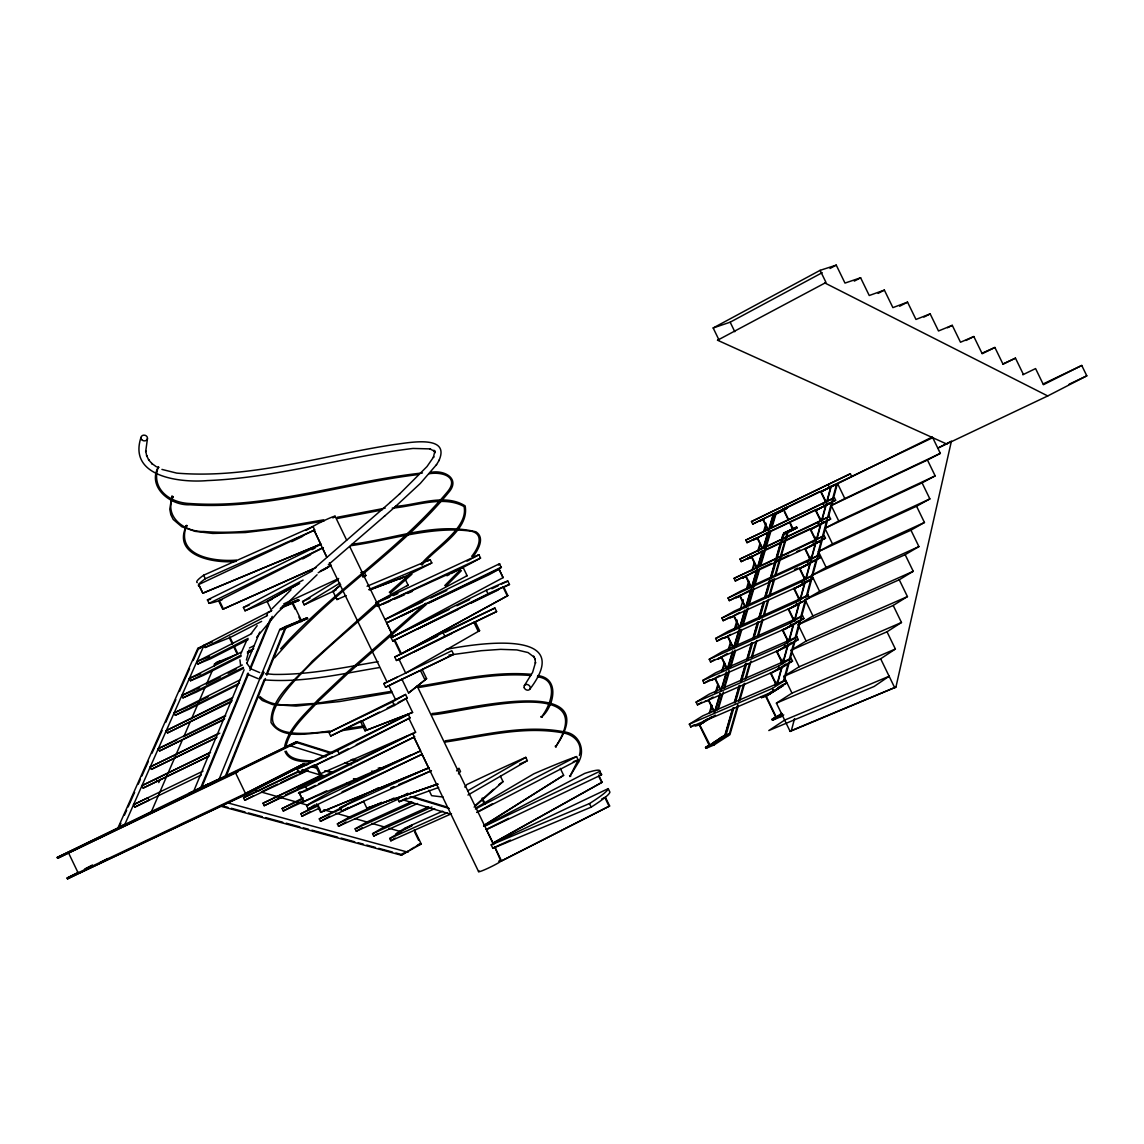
<?xml version="1.0" encoding="UTF-8"?>
<svg xmlns="http://www.w3.org/2000/svg" width="1144" height="1144" viewBox="0 0 1144 1144"><rect width="100%" height="100%" fill="white"/><g stroke="black" fill="none" stroke-linecap="round" stroke-linejoin="round"><path stroke-width="1.5" d="M236.236 560.117C213.342 561.961 174.96 555.784 186.672 525.282C171.142 556.156 215.258 563.792 236.265 561.346M185.943 525.739L187.23 525.968M171.857 496.31L173.101 496.682L171.857 496.31L169.784 509.209L170.814 514.686L173.202 519.447L181.796 526.755L195.181 531.359L212.784 533.447L245.431 532.546L283.426 527.927L323.909 521.02M422.451 472.958C344.873 481.324 268.869 509.037 190.118 503.532C168.64 502.874 150.622 487.902 158.43 466.723C146.904 487.015 170.427 505.877 190.09 504.761C267.21 510.052 341.813 483.841 417.689 474.631M157.7 467.324L158.987 467.41M537.437 676.776C560.017 679.65 550.85 705.204 541.212 717.345C553.567 707.421 560.875 678.306 537.766 675.575M579.393 755.455C582.739 744.444 575.26 735.549 564.593 733.175C524.996 725.396 484.799 736.164 445.416 742.027M246.389 660.102L249.035 650.064M329.815 732.231C311.74 731.888 282.825 741.469 271.028 722.522C270.47 696.467 297.068 679.293 312.198 661.218L377.92 602.202M284.541 746.918C288.574 727.613 305.176 714.171 317.689 700.099L347.118 672.343L425.568 603.346M285.785 747.275C289.604 728.471 306.377 714.843 318.561 701.1L347.976 673.358L426.498 604.289M140.998 437.437C127.871 477.119 180.795 482.897 207.293 480.594C276.948 477.792 344.072 456.728 412.984 448.448L430.416 448.906L429.658 448.748L434.992 451.508L433.976 450.25L435.092 452.752L434.849 451.136L433.404 457.386L433.805 456.699L427.012 466.537L399.471 494.079M713.284 743.185L724.724 735.806L732.289 709.537M147.462 438.61L145.688 451.594L145.703 450.822L146.79 456.313L146.575 455.569L148.963 460.388L148.548 459.731L152.195 463.878L151.637 463.377L156.513 466.866M791.977 693.135L783.84 676.361L799.127 666.795L791.09 650.235L806.12 641.069L798.183 624.71L812.941 615.944L805.09 599.771L819.619 591.391L811.854 575.403L826.125 567.395L818.461 551.594L832.503 543.929L824.91 528.299L838.738 520.992L831.23 505.534L844.83 498.555L837.408 483.268L932.717 437.68L940.339 453.353L927.455 460.017L935.163 475.875L922.078 482.868L929.872 498.913L916.573 506.249L924.452 522.479L910.939 530.187L918.918 546.603L905.161 554.683L913.241 571.299L899.255 579.765L907.435 596.596L893.207 605.462L901.472 622.493L887.015 631.803L895.38 649.034L791.977 693.135L776.418 703.131L790.132 731.416L895.938 687.072L951.408 441.169L937.794 448.133L1047.732 395.953L1086.8 375.833L1081.752 365.465L1043.199 383.926M766.165 696.21L782.968 685.742L766.165 696.21L776.247 716.988L780.508 715.744L780.966 716.702L772.472 720.277L772.014 719.333L776.175 716.602M173.101 496.682C163.621 516.988 184.87 532.146 203.732 531.488C243.5 534.849 284.241 526.597 323.68 519.834M790.132 731.416L791.362 730.601L794.579 718.546M786.243 663.849L783.554 665.665M788.144 644.716L782.982 663.677L777.048 651.437L792.063 642.356M814.213 560.474L799.956 568.568L804.947 578.864M819.319 541.612L805.405 548.834L811.067 560.488L815.758 543.271L819.319 541.612L808.994 547.161M816.358 541.012L810.753 529.472L824.681 521.821M816.015 510.467L829.772 503.017L816.015 510.467L820.877 520.477M826.669 503.146L821.163 491.806L834.762 484.57M783.34 681.424L788.445 662.505M789.374 659.073L794.022 641.87M794.937 638.438L799.584 621.235M800.514 617.789L805.147 600.6M806.077 597.154L816.287 559.316M817.216 555.884L836.693 483.64L830.501 486.615M784.355 680.58L805.676 601.444M807.078 596.281L811.711 579.078M812.64 575.632L827.469 520.577M828.399 517.145L837.193 484.455M787.229 642.928L788.173 639.482M804.118 581.023L805.061 577.577M809.752 560.388L810.681 556.942M777.52 682.396L781.624 667.338M783.011 662.219L787.93 644.186M788.845 640.797L793.221 624.724M794.608 619.662L798.827 604.175M800.214 599.07L804.804 582.196L813.284 578.321M806.162 577.205L810.224 562.319M811.11 559.044L815.529 542.814M816.401 539.611L820.305 525.253M821.635 520.363L825.854 504.876M830.887 486.429L826.283 503.331L820.577 491.562M777.477 683.955L782.296 666.208M789.288 640.54L793.879 623.623M794.994 619.533L799.513 602.959L803.174 601.301M800.6 598.941L805.033 582.682L808.837 580.351L794.394 588.688L800.156 600.571M806.105 578.735L810.438 562.791M816.83 539.324L820.963 524.109L824.509 522.451M821.564 521.907L826.082 505.305L829.6 503.646M827.112 501.515L831.102 486.858L834.591 485.185M774.946 685.056L775.889 681.609M781.052 662.705L781.995 659.259M786.686 642.07L787.63 638.638M792.32 621.449L793.264 618.003M797.954 600.814L798.898 597.382M803.589 580.18L804.532 576.748M808.751 561.275L809.695 557.843M814.399 540.64L815.329 537.208M819.562 521.736L820.491 518.303M737.766 704.718L729.4 733.819L710.224 745.43L699.713 724.753L711.854 716.63M738.309 705.562L729.943 734.677L714.156 744.901L705.977 748.348L705.519 747.418L709.823 744.644M739.782 700.428L744.701 683.297M746.174 678.163L751.079 661.032M752.066 657.614L756.985 640.483M757.971 637.065L762.891 619.934M763.863 616.516L768.782 599.384M769.769 595.967L774.688 578.835M775.675 575.418L787.959 532.603L797.01 527.913L796.61 527.084L783.654 533.104L770.784 577.606M733.847 707.893L725.939 735.277L710.224 745.43M735.335 702.759L740.282 685.656M741.755 680.523L746.703 663.406M747.69 659.974L752.638 642.856M753.624 639.439L758.572 622.322M759.559 618.904L764.492 601.787M765.493 598.369L770.427 581.252M771.413 577.82L784.269 533.333L796.61 527.084M738.752 701.301L743.671 684.183M745.144 679.035L749.577 663.634M751.536 656.785L755.969 641.384M757.442 636.25L762.362 619.118M763.348 615.701L767.781 600.3M768.768 596.868L773.687 579.751M774.674 576.333L779.593 559.216M780.58 555.784L787.472 531.817M788.445 519.247L784.026 510.152L787.372 508.05L786.972 507.221L772.586 514.314M734.262 702.688L739.21 685.585M740.697 680.451L745.645 663.334M746.646 659.916L751.594 642.799M753.438 636.536L757.528 622.264M759.015 617.131L763.477 601.73M764.95 596.596L769.783 580.065M770.398 577.777L775.346 560.66M776.347 557.242L780.308 543.557M781.781 538.424L782.782 534.992M709.595 745.144L725.267 735.034L733.175 707.65M734.663 702.516L739.61 685.413M740.597 681.981L745.545 664.878M747.032 659.745L751.98 642.628M752.966 639.21L757.914 622.093M758.915 618.675L763.863 601.558M764.85 598.14L769.798 581.023M792.306 529.114L790.275 523.981M717.259 709.938L721.821 694.508M723.852 687.658L728.928 670.527M729.943 667.095L735.006 649.964M736.021 646.532L741.097 629.4M742.113 625.968L747.175 608.837M748.19 605.405L758.844 569.426M759.859 565.994L770.012 531.731M771.027 528.299L775.589 512.884M718.318 709.08L723.38 691.934M724.395 688.502L729.457 671.371M730.987 666.223L735.535 650.793M737.065 645.659L741.627 630.23M743.142 625.082L748.205 607.95M749.22 604.518L753.782 589.088M754.797 585.656L759.859 568.525M760.874 565.093L771.013 530.816M772.028 527.384L776.075 513.67M714.828 710.967L720.077 693.321M721.292 689.231L726.426 671.914M727.655 667.767L732.66 650.922M733.876 646.861L738.781 630.33M739.968 626.34L744.773 610.138M745.945 606.206L750.664 590.304M751.808 586.457L756.441 570.842M757.614 566.909L762.119 551.737M763.262 547.876L767.681 532.99M769.297 527.57L773.158 514.571M715.257 710.739L720.191 694.093M721.707 688.988L726.554 672.672M732.789 651.665L727.555 669.269L721.564 656.899L727.412 653.481M734.276 646.617L739.367 629.486M740.368 626.097L744.858 610.967M763.606 547.804L768.239 532.189L757.485 537.68L762.433 547.904M709.151 713.456L711.697 704.961M715.257 693.078L717.788 684.584M721.85 670.999L724.395 662.505M728.456 648.92L730.487 642.127M734.048 630.244L737.094 620.062M740.139 609.866L743.2 599.685M746.746 587.787L748.777 580.995M751.837 570.813L754.368 562.319M757.929 550.436L759.959 543.643M763.52 531.745L766.051 523.266M710.209 712.612L712.24 705.819M716.301 692.22L717.817 687.129M722.894 670.141L724.924 663.348M728.985 649.749L730.515 644.658M735.592 627.67L737.108 622.579M747.261 588.602L748.791 583.511M752.852 569.912L754.368 564.821M758.429 551.236L759.959 546.131M764.521 530.845L766.051 525.754M578.635 761.976C585.628 750.049 579.221 733.919 564.922 731.974C525.125 724.123 484.57 734.977 445.188 740.84M240.798 653.796L246.618 640.626M438.953 460.603C451.022 433.676 406.835 443.143 394.308 444.53C322.136 455.398 250.407 479.193 176.734 473.115L161.933 469.412M542.042 717.231L540.912 716.544M432.232 714.743C460.674 713.255 604.404 671.957 555.512 746.946C608.508 671.213 459.316 711.339 432.017 713.556M556.356 746.817L555.226 746.131M577.434 761.489L569.826 776.533L578.578 762.104M570.67 776.418L569.54 775.732M225.082 776.847L264.321 679.393M266.309 674.445L285.6 626.54L307.236 617.717L307.607 618.475L285.743 628.042M226.255 775.975L265.465 678.492M266.795 675.174L286.072 627.255L307.607 618.475M218.847 779.836L260.346 677.42M262.348 672.457L279.751 629.515L285.6 626.54M248.076 673.029L200.729 787.758L201.144 788.602L207.25 785.742M250.093 668.11L270.384 618.933M201.93 786.915L248.548 673.773M249.907 670.498L272.2 616.387M193.736 791.119L244.115 669.812M246.847 663.248L259.774 632.103M266.581 615.715L267.953 612.44L271.171 611.168M151.194 812.168L182.339 740.054M183.755 736.779L190.133 722.036M191.548 718.747L204.99 687.615M206.406 684.341L212.784 669.583M214.2 666.308L215.615 663.034L237.88 653.839L234.177 646.131M158.759 782.596L160.174 779.307M212.369 641.927L204.075 645.23L124.953 824.123L118.204 827.355L197.783 648.448L271.843 610.438M118.704 828.127L120.878 823.251M124.496 815.114L126.669 810.224M128.114 806.978L134.62 792.334M138.238 784.198L140.397 779.321M141.842 776.061L148.362 761.418M151.966 753.281L162.09 730.515M165.708 722.379L175.833 699.599M179.451 691.462L189.575 668.682M193.193 660.546L198.255 649.163L201.072 647.704M259.559 677.949L262.991 671.585M260.646 678.664L264.078 672.329M394.537 507.364L420.348 483.397L436.565 464.607M198.67 584.57L202.86 593.25L198.67 584.57L314.142 530.301L320.792 544.086L202.86 593.25M436.164 465.265L439.368 459.917M471.685 556.327C478.278 548.405 484.613 534.362 471.571 531.274C432.461 525.596 390.318 540.211 350.593 545.717M472.701 557.142C477.706 550.564 485.571 538.009 475.947 531.803C435.12 521.764 392.735 539.367 352.037 544.215M529.987 689.003C576.962 627.212 474.76 643.886 446.274 649.363M524.352 685.613L532.632 672.329L535.521 662.447L535.449 663.234L535.092 658.944L535.235 659.731L533.59 656.127L534.477 657.428L528.056 652.552L516.859 649.921L500.643 649.349L481.224 650.707L448.891 655.112M251.28 633.433L257.143 625.668M256.628 637.279L277.277 612.855L317.074 574.774M464.807 787.101L466.838 784.569A140.555 7.322 -25.9 0 1 525.782 757.357L527.37 760.66L467.939 795.051M314.142 530.301L326.312 556.284M274.66 657.8L289.704 641.083L308.394 622.693C353.682 578.077 407.807 542.227 448.262 492.892C461.432 478.507 443.758 469.369 430.301 472.486M384.956 619.447L499.442 563.778L501.115 567.238A140.426 2.946 -25.8 0 1 488.674 574.889L429.157 602.931M458.415 773.873L460.531 771.499L458.944 768.225L456.556 770.87M280.637 648.862C331.731 592.006 398.141 550.693 447.232 492.092C459.716 477.463 443.057 471.299 428.786 473.788M461.389 570.641L445.702 586.486M460.388 569.769L444.744 585.585M272.215 608.551L291.019 589.775M421.035 564.249C433.705 548.305 468.783 528.085 464.049 506.549C443.657 494.98 415.086 506.306 392.235 508.122M421.979 565.179C434.806 548.076 469.769 530.802 465.136 505.877C444.701 492.95 417.603 505.033 395.323 506.349M390.161 502.402L399.857 493.722M312.484 569.941L390.49 502.116M328.328 564.779L384.741 515.958M346.203 595.595L336.922 599.556L332.99 591.391L340.669 584.57M339.754 586.071L332.99 591.391M411.025 573.258L389.317 592.306M411.954 574.202L390.218 593.293M475.16 805.519L493.593 789.288M498.856 784.655L503.045 781.624L500.4 776.161M474.131 807.106L503.045 781.624M384.47 516.201L394.88 507.064M378.807 603.203C349.32 632.046 188.56 751.694 329.701 731.002M424.81 679.522L420.406 670.427L401.887 679.178L408.565 693.021L426.598 678.664L422.207 669.569M426.598 678.664L408.565 693.021M494.78 847.003L500.9 861.246L609.623 805.991L605.376 797.211L601.63 799.084M314.028 530.458A12.741 0.829 -25.7 0 1 314.671 529.958L313.013 526.512L305.963 530.444M500.9 861.246L609.623 805.991M776.418 703.131L880.651 658.787L895.38 649.034M386.543 622.937L498.984 569.111L503.103 577.634L393.193 636.693L386.672 622.837L501.115 567.238M776.247 716.988L781.767 713.356M778.392 716.001L781.166 714.171M772.472 720.277L782.424 713.641M780.966 716.702L783.74 714.871M718.418 739.11L721.278 737.265M713.456 742.556L717.731 739.796M720.577 737.966L724.853 735.206M705.977 748.348L710.295 745.559M773.759 691.248L786.629 683.054L785.27 680.237L702.773 715.844L689.346 724.166L690.69 726.941L773.759 691.248L772.372 688.402L785.27 680.237M761.046 696.696L761.504 697.64L764.406 695.809M773.816 690.332L769.512 693.064L769.969 694.008M778.12 687.601L780.98 685.785M766.366 695.552L779.393 687.287M483.955 825.339L563.634 775.289L560.274 768.353M483.569 825.854L563.634 775.289M219.619 805.919L401.329 855.211L421.221 843.972L414.328 829.7M401.329 855.211L408.665 850.607M410.01 849.878L414.371 847.146M417.274 845.33L420.191 843.5M707.349 718.918L702.917 721.692L703.36 722.622L699.885 724.109M699.713 724.753L715.3 715.143M690.69 726.941L693.679 725.082M776.275 684.012L771.042 673.201L780.408 667.467M771.042 673.201L784.641 665.451M779.822 669.011L792.52 661.118L791.162 658.343L709.337 694.079L696.11 702.101L697.44 704.861L779.822 669.011L778.463 666.194L791.162 658.343M336.164 589.889A140.383 6.077 -25.7 0 1 304.19 604.833L302.602 601.558L338.295 579.665M498.984 569.111L503.103 577.634M697.44 704.861L701.844 702.173M713.155 697.025L708.651 699.785L714.757 712.397M304.19 604.833L339.94 583.068M412.04 824.938L389.704 838.495L390.819 840.811L395.281 838.094M320.62 812.311L429.3 767.696L320.62 812.311L316.53 803.846M397.039 832.975L405.376 827.927L442.685 811.196M777.048 651.437L786.757 645.545M785.771 647.218L798.283 639.61L796.939 636.865L715.772 672.729L702.745 680.48L704.061 683.197L785.771 647.218L784.412 644.429L796.939 636.865M428.714 806.749L384.098 826.869L372.572 833.719L373.702 836.078L378.021 833.49M704.061 683.197L709.852 679.736M711.153 679.908L714.242 678.635M719.619 675.475L715.172 678.135L721.221 690.633M788.087 640.712L782.939 630.115L793.507 623.809M782.939 630.115L797.568 621.978L795.109 623.08M791.591 625.854L803.932 618.532L802.602 615.815L722.093 651.794L709.251 659.259L710.553 661.961L791.591 625.854L790.261 623.094L802.602 615.815M476.09 807.864L533.747 773.859A140.555 8.38 -25.9 0 1 576.562 756.584L578.192 759.945L477.048 812.454M394.365 705.49L407.235 697.94L405.562 694.479L328.9 732.417L330.63 736.021A140.469 1.244 -25.8 0 0 394.365 705.49L392.606 701.844L405.562 694.479M411.768 801.644L366.909 821.993L355.14 828.871L356.284 831.245L362.162 827.784M721.564 656.899L717.803 659.13L720.62 657.471M710.553 661.961L714.828 659.459M800.557 602.244L788.731 609.194L794.551 621.192M788.731 609.194L797.969 603.846M792.406 607.535L809.466 597.869L808.164 595.166L728.285 631.259L715.629 638.466L716.916 641.126L797.311 604.904L795.995 602.173L808.164 595.166M479.593 630.687L405.677 673.072L398.999 659.259L475.261 621.721L479.593 630.687L478.235 631.345L473.902 622.365M381.638 802.33L349.421 817.03L337.38 823.923L338.538 826.311L346.06 821.993M467.81 790.747L525.782 757.357M730.716 634.434L727.841 636.078L733.776 648.333M723.895 637.851L726.883 636.707M716.916 641.126L722.536 637.909M798.04 587.029L813.413 578.435M346.189 805.29L319.305 818.889L320.463 821.306L329.701 816.101M794.394 588.688L805.033 582.682M271.099 609.723L267.124 601.458L299.614 583.197M318.189 572.758L330.573 565.794M299.428 583.469L267.124 601.458M322.651 570.427L327.284 567.81M801.615 581.667L813.613 574.917L734.376 611.096L721.893 618.046L723.165 620.692L802.916 584.369L801.615 581.667L721.893 618.046M723.165 620.692L729.4 617.202M730.072 617.431L733.032 616.344M739.682 612.469L733.99 615.658L739.868 627.784M494.194 842.37L602.101 782.267L598.669 775.146M602.101 782.267L492.964 843.228L486.3 829.443L508.637 818.303M318.261 804.632L300.886 813.77L302.059 816.201L310.453 811.568M812.669 561.332L799.956 568.568M803.574 566.909L820.234 557.7L818.947 555.054L740.34 591.319L728.027 598.026L729.3 600.643L808.422 564.221L807.121 561.547L818.947 555.054M507.836 595.595L400.858 654.139L394.194 640.354L503.603 586.829L507.836 595.595L406.163 651.279M729.3 600.643L736.979 596.439M740.354 595.094L736.135 597.397L739.853 596.224L744.758 606.349M736.35 597.826L740.997 595.295M476.976 812.211L492.563 803.674M422.679 601.801L385.671 619.219L467.124 575.718L463.106 567.424L377.52 606.334L375.775 602.802L408.079 585.113L404.132 576.933L369.498 589.875M303.003 797.883L282.125 808.551L283.297 810.996L294.752 804.804M947.618 443.472L946.617 443.986L717.545 340.226L718.89 339.754L713.17 327.97L820.105 270.341L836.25 265.122L844.987 283.083L860.617 277.777L869.24 295.51L884.369 290.104L892.892 307.622L907.549 302.145L915.972 319.448L930.172 313.885L938.495 330.973L952.266 325.339L960.488 342.242L973.83 336.536L981.952 353.239L994.88 347.461L1002.916 363.978L1015.457 358.143L1023.408 374.46M713.17 327.97L730.172 322.193L822.207 272.687M830.015 268.483L836.25 265.122M805.405 548.834L825.467 538.181L824.195 535.564L734.048 578.363L735.306 580.952L813.813 544.458L812.526 541.813L824.195 535.564M312.012 549.663L315.143 547.976M302.717 558.93L310.539 554.754M717.545 340.226L826.011 282.468L820.105 270.341M735.306 580.952L742.899 576.905M744.873 576.247L742.313 578.163L745.774 576.547L751.336 588.016M742.313 578.163L746.889 575.718M854.311 281.109L860.617 277.777M272.215 599.227A140.369 7.121 -25.7 0 1 245.016 610.782L243.415 607.45L312.426 570.899M321.164 775.16L263.006 803.217L264.192 805.705L282.21 796.467M245.016 610.782L303.088 580.108M320.349 570.985L331.331 565.193M878.106 293.393L884.369 290.104M815.972 541.198L810.152 529.214L823.165 522.608M810.753 529.472L830.601 519.033L829.343 516.444L739.968 559.073L741.212 561.632L819.104 525.067L817.831 522.451L829.343 516.444M363.52 801.272L366.852 808.164L437.723 784.098M462.033 567.982L463.106 567.424M751.765 556.627L762.676 550.936L757.485 568.425L751.765 556.627L747.947 558.429L751.594 557.242L757.114 568.597M748.147 558.858L752.666 556.499M741.212 561.632L751.679 556.17M747.947 558.429L751.065 556.799M899.656 306.234L907.549 302.145M466.051 576.276L467.124 575.718M298.999 770.999L243.515 797.797L244.73 800.299L253.725 795.638M475.389 809.022L576.562 756.584M783.654 533.104L793.436 528.585M79.651 872.929L245.617 794.408L304.333 764.521L248.291 793.35L67.496 878.878L67.096 878.02L247.862 792.449L304.018 763.606L307.436 764.635M204.075 645.23L205.162 647.49L267.496 615.529M285.671 605.491L298.527 599.671L298.884 600.428L280.28 608.422M261.618 621.378L230.03 637.551L205.162 647.49M923.894 317.088L930.172 313.885M398.126 702.559L405.92 698.569L412.598 712.412L365.007 730.787L360.632 721.707L379.436 712.126M387.23 708.136L395.009 704.161M339.339 754.068L410.01 717.903L408.337 714.442L297.082 769.068L298.784 772.586A140.483 2.288 -25.8 0 0 339.339 754.068L337.594 750.45L408.337 714.442M824.295 506.048L835.635 500.243L834.391 497.669L745.774 540.125L747.003 542.671L824.295 506.048L823.036 503.446L834.391 497.669M313.628 568.697L222.722 609.294L218.647 600.843L323.094 547.761M248.062 639.696L210.596 658.772L197.883 663.978L196.782 661.69L251.709 633.662M197.883 663.978L248.119 638.381M67.496 878.878L92.221 866.523M100.071 862.519L107.908 858.515M747.003 542.671L755.869 538.166M753.681 539.482L756.856 538.381M280.866 629.901L284.77 627.927M279.751 629.515L307.236 617.717M67.096 878.02L78.178 872.371M84.513 869.14L92.435 865.107M85.943 868.639L92.264 865.422M241.098 656.27L203.375 675.375L190.476 680.751L189.375 678.463L241.527 652.008M249.435 647.99L254.182 645.588M190.476 680.751L241.069 655.126M247.404 651.923L253.725 648.719M247.39 653.095L252.109 650.707M947.504 327.742L952.266 325.339M243.515 668.353L196.024 692.249L182.94 697.84L181.825 695.523L242.328 665.021M196.496 689.16L199.657 687.558M207.579 683.569L220.234 677.191M228.156 673.215L236.064 669.226M182.94 697.84L243.457 667.381M400.343 658.615L396.425 660.488L394.752 657.028L443.1 632.632A140.44 1.058 -25.8 0 1 494.894 608.022L496.61 611.582L474.317 622.479M1081.752 365.465L1043.428 384.713L1035.577 368.582L1022.779 374.774M237.966 684.727L188.531 709.437L175.275 715.229L174.145 712.898L239.897 679.965M189.003 706.32L208.137 696.753M175.275 715.229L239.482 683.125M965.936 340.483L973.83 336.536M396.425 660.488L444.859 636.264A140.455 0.844 -25.8 0 1 496.61 611.582M385.571 687.272L453.61 654.368L451.851 650.736L383.812 683.626L385.571 687.272L402.473 678.892M775.575 514.371L784.026 510.152M356.227 744.773L408.923 718.418L415.601 732.246L319.562 774.145L315.258 765.222L332.289 756.742M340.268 752.752L348.248 748.762M404.132 576.933L371.228 589.432M406.549 585.871L408.079 585.113M231.102 702.016L167.453 732.946L166.323 730.587L232.561 697.625M231.517 698.87L166.323 730.587M851.579 476.304L850.349 473.773L751.479 521.535L752.695 524.052L763.877 518.604M759.316 520.863L763.92 519.104M775.718 513.785L787.372 508.05M330.63 736.021L360.617 721.077M299.971 791.848A140.498 3.346 -25.8 0 0 307.293 790.232L414.6 736.879L412.498 733.604M167.453 732.946L232.146 700.814M400.729 652.323L394.823 640.068L392.735 641.012L391.076 637.551L486.314 590.275A140.426 2.102 -25.8 0 1 507.807 581.052L509.48 584.512L503.117 587.601M392.735 641.012L488.03 593.822A140.44 1.902 -25.8 0 1 509.48 584.512M234.892 772.157L296.625 741.712L332.189 752.866M78.035 872.672L68.569 852.981L296.94 742.628L330.802 753.224M751.479 521.535L850.349 473.773M407.192 736.021L298.312 788.416A140.498 3.132 -25.8 0 0 305.591 786.7L412.927 733.418M223.709 719.819L159.502 750.979L158.344 748.605L225.082 715.629M173.588 741.627L176.748 740.054M184.642 736.164L225.711 715.872M159.502 750.979L224.667 718.832M982.153 353.768L994.88 347.461M57.2 857.442L237.509 770.97L237.938 771.871L57.615 858.3L57.2 857.442L207.808 784.169M57.615 858.3L68.583 852.881M98.241 838.323L113.857 830.615M217.575 779.636L188.975 793.464L296.625 741.712M298.784 772.586L314.586 764.807M216.173 737.966L151.394 769.354L150.236 766.952L217.474 733.962M291.677 541.698L302.831 536.221M222.351 599.599A140.355 8.165 -25.7 0 1 209.066 603.331L207.422 599.899L320.635 544.501M209.066 603.331L322.293 547.947A12.741 0.744 -25.7 0 0 323.352 547.676M219.791 733.204L150.236 766.952M151.394 769.354L217.045 737.194M437.609 636.093L394.752 657.028M445.559 632.203L494.894 608.022M413.813 652.037L452.023 633.361M1002.802 364.335L1015.457 358.143M299.442 793.135L303.632 801.844L299.256 793.164L315.358 785.356M318.532 783.797L414.014 737.122L420.677 750.936L303.446 801.872M208.508 756.441L143.129 788.087L141.97 785.656L209.709 752.652M141.97 785.656L210.539 752.437M393.25 636.607L448.934 609.609M456.885 605.748L469.612 599.57M491.891 588.774L498.255 585.685M501.444 584.141L507.807 581.052M417.188 629.257L458.558 609.194M471.285 603.031L498.341 589.918M143.129 788.087L209.323 755.884M134.72 807.149L148.977 800.228L147.819 797.797L133.533 804.704L134.72 807.149L201.415 774.96M133.533 804.704L203.031 771.099M383.812 683.626L397.197 677.177M406.034 698.512L407.235 697.94M428.7 768.067L422.05 754.296L308.236 809.008L306.592 805.576L420.32 750.936M422.093 669.469L453.61 654.368M932.36 436.965L821.163 491.806M782.496 509.352L820.005 491.405M752.695 524.052L829.386 487.373L828.142 484.799M296.94 742.628L290.361 745.774L325.968 756.842M759.516 521.292L762.919 519.662L768.325 530.816M365.007 730.787L412.598 712.412M599.856 771.313L484.813 826.168A12.756 0.858 -25.9 0 0 483.697 826.225L584.698 773.415A140.569 9.424 -25.9 0 1 599.856 771.313L601.529 774.788L486.472 829.614A12.756 0.872 -25.9 0 0 486.171 829.457M336.922 599.556L338.553 598.784M1069.111 384.241L1086.8 375.833M745.774 540.125L823.036 503.446M608.222 788.631L493.15 843.414A12.756 0.944 -25.9 0 1 491.205 844.873L492.878 848.333L591.191 807.121A140.583 10.682 -25.9 0 0 609.895 792.091L608.222 788.631A140.583 10.482 -25.9 0 1 589.475 803.574L491.205 844.873M768.425 532.103L816.43 509.337M826.039 504.79L835.635 500.243M753.882 539.896L757.299 538.281L761.99 547.933M844.83 498.555L940.339 453.353M831.23 505.534L927.455 460.017M304.018 763.606L245.445 793.421L235.578 772.929M243.515 797.797L299.127 771.528M430.73 598.012L446.818 590.447M401.816 615.829L413.07 610.524M789.532 531.445L797.01 527.913M783.454 534.734L786.457 533.318M739.968 559.073L817.831 522.451M261.447 791.791L277.606 784.169M280.823 782.639L296.982 775.017M300.2 773.501L306.663 770.441M244.73 800.299L308.294 770.312M761.246 551.608L809.637 528.885M822.536 522.822L830.601 519.033M263.006 803.217L322.808 775.16M285.414 794.966L296.668 789.689M264.192 805.705L298.155 789.803M342.113 791.834L422.05 754.296M375.775 602.802L478.907 554.711L480.537 558.072A140.412 3.99 -25.8 0 1 451.294 573.53M377.434 606.234L480.537 558.072M409.08 718.332L410.01 717.903M838.738 520.992L935.163 475.875M824.91 528.299L922.078 482.868M734.048 578.363L812.526 541.813M760.174 568.554L771.328 563.363M774.517 561.89L788.845 555.226M796.81 551.522L799.985 550.035M814.313 543.371L825.467 538.181M282.125 808.551L303.031 798.812M296.196 804.032L302.588 801.057M283.297 810.996L326.741 790.804M832.503 543.929L929.872 498.913M818.461 551.594L916.573 506.249M300.886 813.77L318.49 805.633M283.712 603.918L338.681 578.521M728.027 598.026L807.121 561.547M768.882 581.352L773.687 579.136M794.551 569.526L797.768 568.053M813.813 560.66L820.234 557.7M302.059 816.201L319.662 808.064M319.305 818.889L341.584 808.651M320.463 821.306L363.463 801.586M411.111 754.897L332.003 791.119A140.512 4.176 -25.9 0 0 306.592 805.576M826.125 567.395L924.452 522.479M811.854 575.403L910.939 530.187M337.38 823.923L394.108 798.04M391.076 637.551L393.05 636.679M158.344 748.605L172.015 742.399M730.287 617.874L733.819 616.273L739.482 627.956M338.538 826.311L398.512 798.984M355.14 828.871L413.184 802.559M356.284 831.245L417.56 803.503M319.562 774.145L320.635 773.673L316.316 764.735M414.514 732.732L415.601 732.246M430.745 771.07L341.67 811.168L340.054 807.821L429.086 767.624M819.619 591.391L918.918 546.603M715.629 638.466L795.995 602.173M805.09 599.771L905.161 554.683M724.109 638.309L727.655 636.707L733.375 648.505M372.572 833.719L431.931 806.992M494.222 847.432L510.496 840.096M373.702 836.078L434.677 808.651M411.74 825.997L405.748 828.685L405.376 827.927M395.609 834.062L400.972 831.659L388.974 828.256M198.927 586.057A140.34 9.209 -25.7 0 1 205.305 578.75L314.671 529.958M222.722 609.294L316.173 567.481M709.251 659.259L790.261 623.094M795.881 622.136L803.932 618.532M389.704 838.495L447.161 812.783M390.819 840.811L451.494 813.713M197.268 582.611A140.34 9.424 -25.7 0 1 203.618 575.217L313.013 526.512M812.941 615.944L913.241 571.299M717.803 659.13L721.378 657.528L726.44 667.953M798.183 624.71L899.255 579.765M415.887 846.346L421.221 843.972M407.092 851.708L401.043 854.382L395.896 852.981M702.745 680.48L784.412 644.429M793.407 641.77L798.283 639.61M789.389 644.158L791.862 643.071M711.382 680.351L714.986 678.764L720.82 690.804M806.12 641.069L907.435 596.596M791.09 650.235L893.207 605.462M696.11 702.101L778.463 666.194M383.426 603.961L389.875 601.158M394.694 599.056L404.347 594.837M407.564 593.436L412.398 591.334M174.145 712.898L187.416 707.121M789.246 662.548L792.52 661.118M376.948 602.645L389.847 597.068M393.064 595.667L397.897 593.579M799.127 666.795L901.472 622.493M783.84 676.361L887.015 631.803M689.346 724.166L772.372 688.402M781.781 685.142L786.629 683.054M761.504 697.64L765.751 696.396L775.818 717.159L772.014 719.333M390.619 788.044L393.893 786.657M398.784 784.569L431.445 770.627M181.825 695.523L194.909 689.961M368.74 589.66L431.803 562.962L430.201 559.673L367.081 586.243M722.422 736.779L724.724 735.806M729.4 733.819L725.267 735.034M725.067 736.736L728.328 735.363M705.519 747.418L709.18 745.316L699.299 724.924L695.209 726.125L694.751 725.196M202.974 593.064L320.792 544.086M189.375 678.463L200.658 673.759M791.362 730.601L895.938 687.072M216.874 662.204L220.091 660.889M214.114 664.249L231.66 656.985M196.782 661.69L209.509 656.513M414.6 736.879L413.856 737.165L478.564 871.556M197.783 648.448L205.591 645.345M282.468 605.962L298.527 599.671M281.31 607.321L298.884 600.428M438.652 787.472L399.227 801.744L397.64 798.455L437.008 784.069M366.852 808.164L438.066 784.241M218.647 600.843L219.376 600.6L223.452 609.051M337.208 517.303L385.156 508.165M337.437 518.475L381.91 510.009M391.72 691.305L316.359 703.346M391.934 692.492L339.782 701.515L296.096 706.077L272.472 704.547L262.305 700.5L259.03 697.425M378.121 661.632C343.558 667.581 308.837 674.974 273.602 674.402L265.751 673.759M379.193 667.596C341.541 673.787 303.56 682.882 265.179 679.922M418.833 686.271C455.827 680.28 493.221 671.128 530.93 674.274M419.062 687.458C455.97 681.495 493.493 672.343 530.773 675.518M363.778 725.997L344.373 729.057M363.964 727.212L341.112 730.773M314.586 703.517C296.625 703.946 273.788 709.323 259.96 696.539M362.362 575.847L365.894 575.575L364.321 572.315L360.76 572.543M311.168 762.033C301.93 761.632 289.017 761.475 284.956 751.422M314.2 760.874C304.275 760.846 289.561 760.217 286.172 751.122M443.128 797.039L431.617 795.666L428.986 790.204M222.751 805.948L227.899 807.349M231.331 808.279L245.045 811.997M248.462 812.926L262.176 816.659M265.608 817.588L282.754 822.25M286.186 823.179L299.9 826.912M303.332 827.841L308.465 829.228M311.897 830.158L337.609 837.151M341.041 838.08L354.754 841.812M358.186 842.742L363.334 844.143M366.752 845.073L375.332 847.404M378.75 848.333L392.478 852.051M226.684 802.573L408.05 852.237M253.568 789.846L258.716 791.305M262.133 792.277L308.422 805.405M323.838 809.78L332.418 812.211M335.835 813.184L351.265 817.56M354.697 818.532L368.397 822.422M371.829 823.394L385.542 827.284M302.116 769.526L324.338 776.218M346.56 782.896L349.978 783.926M402.974 799.856L450.836 814.242M312.555 766.194L315.958 767.238M327.899 770.856L333.018 772.414M353.496 778.635L356.899 779.679M413.198 796.782L447.318 807.149M311.154 766.58L317.975 768.654M324.796 770.727L331.617 772.801M353.796 779.522L357.214 780.566M410.081 796.61L449.32 808.522M344.63 762.648L351.408 764.75M371.771 771.07L375.161 772.129M351.108 759.602L356.184 761.189M378.192 768.082L381.581 769.14M352.495 759.244L357.572 760.831M379.593 767.738L382.968 768.797M258.258 678.721L247.247 674.116M259.717 672.601L250.464 668.639M824.724 282.897L1047.732 395.953M251.094 669.111L246.589 662.962M730.172 322.193L734.791 331.717M815.415 510.224L820.448 520.606M880.651 658.787L894.78 687.887M804.79 548.577L810.667 560.674M789.918 522.279L792.864 528.356M784.384 511.854L788.073 519.433M799.341 568.311L804.518 578.993M793.764 588.416L799.756 600.757M788.102 608.923L794.136 621.378M786.657 628.456L782.31 629.829L787.644 640.84M776.404 651.165L781.795 662.276M770.384 672.915L775.832 684.141M714.356 712.583L708.465 700.414L704.604 701.544M713.699 743.972L714.156 744.901M598.941 776.633L601.701 782.31M503.045 587.072L507.278 595.838M604.89 797.611L609.137 806.391M486.314 590.275L488.03 593.822M589.475 803.574L591.191 807.121M443.1 632.632L444.859 636.264M482.282 797.983L485.142 803.917M481.939 799.027L484.098 803.474M335.078 516.173L346.689 540.211M349.778 546.617L393.121 636.35M417.117 686.028L493.736 844.644M495.524 848.548L501.444 860.817M322.422 547.976L326.841 557.128M329.415 562.719L386.901 681.752M389.232 686.572L395.452 699.442M362.305 720.906L366.695 729.986M414.814 832.36L418.647 840.325M293.107 603.388L301.444 620.663M292.106 602.959L295.123 609.223M298.899 617.045L301.172 621.735M317.889 804.875L320.606 810.51M203.618 575.217L205.305 578.75M305.591 786.7L307.293 790.232M229.715 636.879L232.69 643.042M229.443 637.937L232.432 644.129M233.919 647.218L236.908 653.41M247.862 792.449L248.291 793.35M207.765 784.384L208.165 785.227M156.027 778.992L157.186 781.395M240.612 665.207L239.911 659.831M501.472 860.674A12.77 1.044 -25.9 0 1 487.73 868.367A12.77 1.044 -25.9 0 1 479.179 870.97M498.655 861.189A12.77 1.044 -25.9 0 1 500.314 860.645M313.156 527.169A12.741 0.858 -25.7 0 1 317.388 523.966A12.741 0.858 -25.7 0 1 332.089 517.088A12.741 0.858 -25.7 0 1 332.861 517.932M210.61 599.313A140.355 8.38 -25.7 0 1 207.422 599.899M249.149 605.104A140.369 7.336 -25.7 0 1 243.415 607.45M310.038 598.14A140.383 6.292 -25.7 0 1 302.602 601.558M365.894 575.575A140.383 6.077 -25.7 0 1 362.777 577.091M430.201 559.673A140.397 5.248 -25.7 0 1 427.241 561.189M431.803 562.962A140.397 5.034 -25.7 0 1 399.699 579.136M478.907 554.711A140.412 4.19 -25.7 0 1 472.744 558.1M471.385 558.844A140.412 4.19 -25.7 0 1 467.038 561.175M449.706 574.345A140.412 3.99 -25.8 0 1 446.947 575.761M499.442 563.778A140.426 3.146 -25.8 0 1 498.441 564.993M392.606 701.844A140.469 1.03 -25.8 0 1 328.9 732.417M337.594 750.45A140.483 2.088 -25.8 0 1 297.082 769.068M308.236 809.008A140.512 4.39 -25.9 0 1 310.868 807.249M312.026 806.52A140.512 4.39 -25.9 0 1 314.786 804.875M340.054 807.821A140.526 5.234 -25.9 0 1 378.407 787.758M341.67 811.168A140.526 5.434 -25.9 0 1 348.562 807.449M397.64 798.455A140.54 6.278 -25.9 0 1 407.907 793.264M399.227 801.744A140.54 6.492 -25.9 0 1 406.535 798.04M519.633 764.092A140.555 7.536 -25.9 0 1 527.37 760.66M573.301 761.689A140.569 8.58 -25.9 0 1 578.192 759.945M599.356 773.601A140.583 9.638 -25.9 0 1 601.529 774.788M494.666 847.046A12.756 0.972 -25.9 0 1 492.878 848.333M751.236 589.475L745.859 607.621L740.025 595.609L751.236 589.475M757.013 570.027L751.722 587.844L745.959 575.933L757.013 570.027M773.701 513.785L768.711 530.644L763.091 519.061L773.701 513.785M889.131 676.247L874.145 686.457L768.811 730.558L784.655 720.105L889.131 676.247M524.238 687.758A3.289 2.703 34.3 0 0 529.543 689.546A3.289 2.703 34.3 0 0 527.727 684.598A3.289 2.703 34.3 0 0 524.238 687.758M141.627 439.596A3.289 2.86 13.9 0 0 147.233 439.31A3.289 2.86 13.9 0 0 143.829 435.135A3.289 2.86 13.9 0 0 141.627 439.596"/></g></svg>
